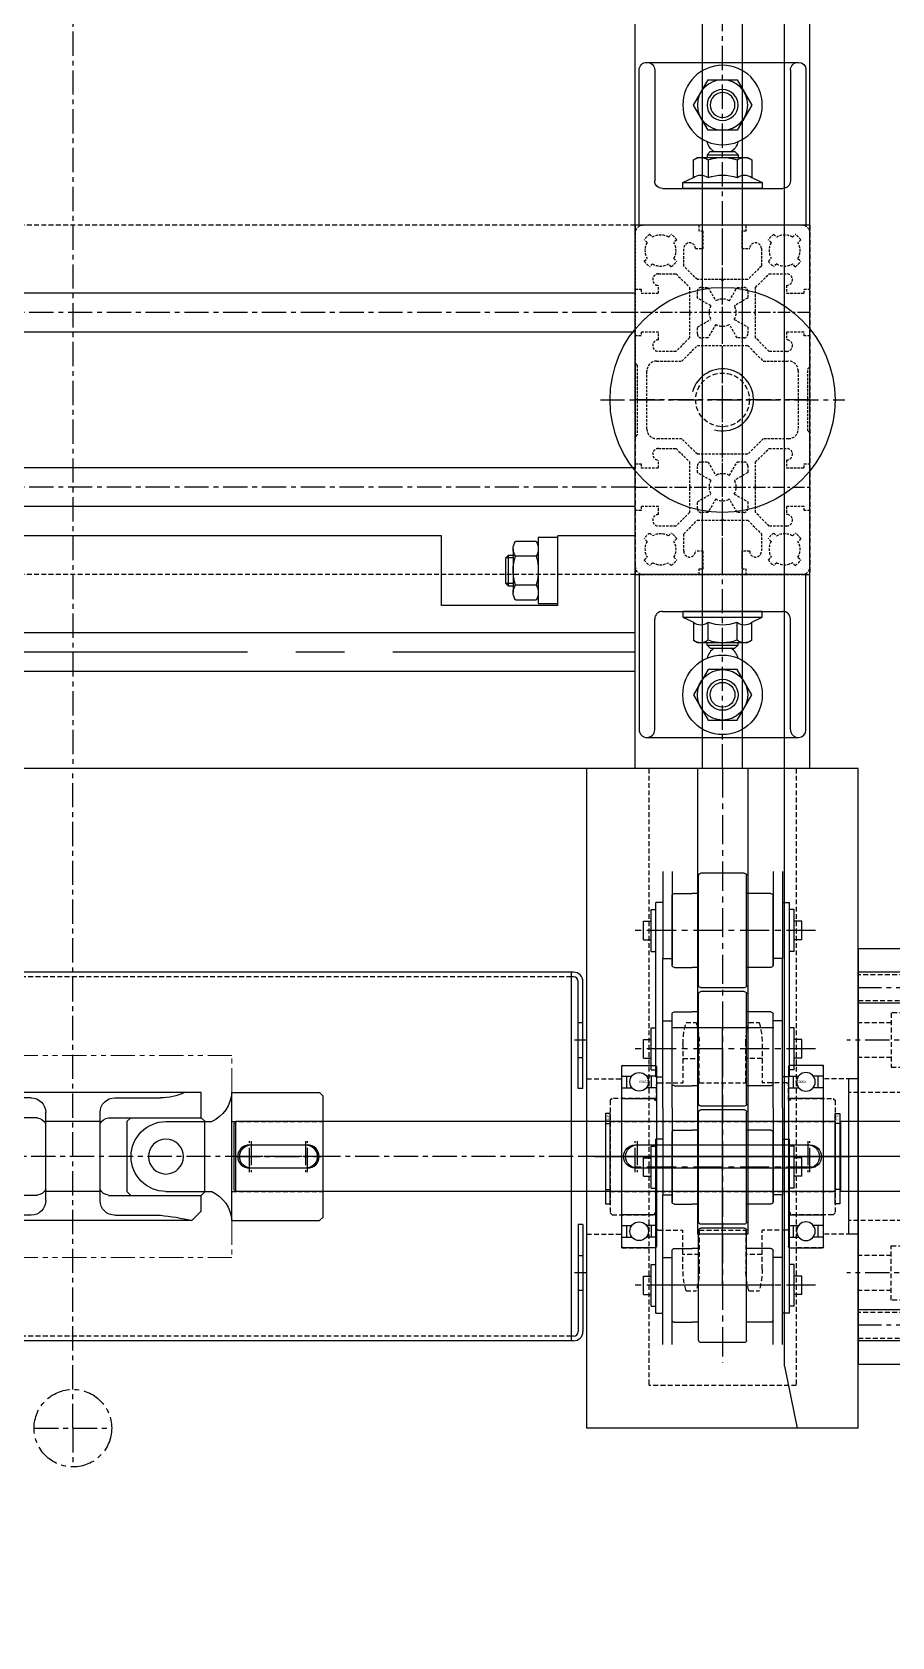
# Model space of a CAD drawing. Header units: inches. Extents: x 0 to 77285, y -118 to 40065.
# Drawn here: x 32797.1 to 33018.8, y 14941.8 to 15355.3 of the extents above; entities that cross this region are included whole.
import ezdxf
from ezdxf.enums import TextEntityAlignment as Align

# ---------------------------------------------------------------- set-up
doc = ezdxf.new("R2010")
doc.units = ezdxf.units.IN
doc.header["$LTSCALE"] = 5
doc.header["$MEASUREMENT"] = 0
for name, pattern in [('CENTER', [2, 1.25, -0.25, 0.25, -0.25]), ('CENTERX2', [4, 2.5, -0.5, 0.5, -0.5]), ('HIDDEN', [0.375, 0.25, -0.125]), ('PHANTOM', [2.5, 1.25, -0.25, 0.25, -0.25, 0.25, -0.25])]:
    doc.linetypes.add(name, pattern=pattern)
for name, color, linetype in [('11', 1, 'CENTER'), ('22', 2, 'HIDDEN'), ('44', 4, 'Continuous'), ('55', 5, 'Continuous'), ('77', 40, 'HIDDEN'), ('A', 8, 'Continuous'), ('B', 123, 'Continuous'), ('G', 231, 'Continuous'), ('T', 3, 'Continuous'), ('Y', 60, 'Continuous')]:
    doc.layers.add(name, color=color, linetype=linetype)
doc.layers.add('33', color=3, linetype='PHANTOM', lineweight=9)
doc.styles.add('SCI', font='')
doc.styles.get("Standard").update_dxf_attribs({"font": 'arial.ttf'})
doc.styles.get('SCI').set_extended_font_data('Gulim')
doc.dimstyles.new('SCH', dxfattribs={"dimtxt": 2.5, "dimasz": 2, "dimexe": 1.25, "dimexo": 0.625, "dimtad": 1, "dimdec": 8, "dimtxsty": 'SCI', "dimcen": 2.5, "dimclrd": 4, "dimclre": 4, "dimclrt": 7, "dimadec": 8, "dimazin": 2, "dimtfac": 1, "dimtdec": 8, "dimtmove": 0, "dimatfit": 3, "dimfxl": 1, "dimarcsym": 0})

# ---------------------------------------------------------------- blocks, each defined once
blk = doc.blocks.new('A$C632A6005')
for p, q in [((-21.5, 0), (-21.5, -40)), ((21.5, 0), (-21.5, 0)), ((21.5, -40.1), (21.5, 0)), ((-17.5, -40), (-17.5, -11.5)), ((-15.5, -9.5), (15.5, -9.5)), ((10.25, -9.5), (-10.25, -9.5)), ((-10.25, -9.5), (-10.25, -11)), ((-10.25, -11), (10.25, -11)), ((-10.25, -11), (-7.51, -12.3)), ((-7.51, -12.3), (-7.51, -16.89)), ((-3.75, -16.86), (-3.75, -12.3)), ((3.76, -16.86), (3.76, -12.3)), ((7.51, -12.3), (10.25, -11)), ((7.51, -16.89), (7.51, -12.3)), ((10.25, -11), (10.25, -9.5)), ((17.5, -40), (17.5, -11.5)), ((-7.51, -16.89), (-6.44, -17.5)), ((-6.44, -17.5), (6.45, -17.5)), ((-4, -18.2), (-4, -17.5)), ((-4, -18.2), (4, -18.2)), ((-3.2, -19), (-4, -18.2)), ((-3.2, -19), (3.2, -19)), ((3.2, -19), (4, -18.2)), ((4, -18.2), (4, -17.5)), ((6.45, -17.5), (7.51, -16.89)), ((-3.75, -24.5), (-7.5, -31)), ((3.75, -24.5), (-3.75, -24.5)), ((7.51, -31), (3.75, -24.5)), ((-7.5, -31), (-3.75, -37.5)), ((3.75, -37.5), (7.51, -31)), ((-3.75, -37.5), (3.75, -37.5)), ((-19.5, -42), (19.6, -42))]:
    blk.add_line(p, q)
for radius in [10.25, 6.5, 4, 3.2]:
    blk.add_circle((0, -31), radius)
for centre, radius, start, end in [((-15.5, -11.5), 2, 90, 180), ((-5.63, -9.89), 3.06, 232.1211, 307.8789), ((0, -1.68), 11.26, 250.5288, 289.4712), ((5.63, -9.89), 3.06, 232.1211, 307.8789), ((15.5, -11.5), 2, 0, 90), ((-5.63, -14.44), 3.06, 232.1211, 307.8789), ((0, -22.5), 4.1, 121.3886, 166.7272), ((0, -6.24), 11.26, 250.5288, 289.4712), ((0, -22.5), 4.1, 13.2728, 58.6114), ((5.63, -14.44), 3.06, 232.1211, 307.8789), ((-19.5, -40), 2, 180, 270), ((-19.5, -40), 2, 270, 0), ((19.5, -40), 2, 180, 270), ((19.6, -40.1), 1.9, 270, 0)]:
    blk.add_arc(centre, radius, start, end)
blk = doc.blocks.new('A$C47db6cef')
at = {"ltscale": 0.506191}
for p, q in [((0, 43), (0, 28.5)), ((16.5, 45), (2, 45)), ((3.74, 42.67), (4.47, 41.95)), ((8.53, 41.95), (9.26, 42.67)), ((16.5, 43.5), (16.5, 45)), ((28.5, 45), (16.5, 45)), ((17.5, 43.5), (16.5, 43.5)), ((17.5, 39), (17.5, 43.5)), ((27.5, 43.5), (27.5, 39)), ((28.5, 43.5), (27.5, 43.5)), ((28.5, 45), (28.5, 43.5)), ((36.5, 45), (28.5, 45)), ((37, 44.5), (36.5, 45)), ((44.7, 44.5), (37, 44.5)), ((37.5, 42), (52.5, 42)), ((45, 44.2), (44.7, 44.5)), ((45.3, 44.5), (45, 44.2)), ((53, 44.5), (45.3, 44.5)), ((53.5, 45), (53, 44.5)), ((61.5, 45), (53.5, 45)), ((61.5, 43.5), (61.5, 45)), ((73.5, 45), (61.5, 45)), ((62.5, 43.5), (61.5, 43.5)), ((62.5, 39), (62.5, 43.5)), ((72.5, 43.5), (72.5, 39)), ((73.5, 43.5), (72.5, 43.5)), ((73.5, 45), (73.5, 43.5)), ((88, 45), (73.5, 45)), ((80.74, 42.67), (81.47, 41.95)), ((85.53, 41.95), (86.26, 42.67)), ((90, 28.5), (90, 43)), ((3.05, 40.53), (2.33, 41.26)), ((10.67, 41.26), (9.95, 40.53)), ((12.5, 34.5), (12.5, 39)), ((15.5, 39), (17.5, 39)), ((27.5, 39), (29.5, 39)), ((32.5, 39), (32.5, 34.5)), ((35, 33), (35, 39.5)), ((55, 39.5), (55, 33)), ((57.5, 34.5), (57.5, 39)), ((60.5, 39), (62.5, 39)), ((72.5, 39), (74.5, 39)), ((77.5, 39), (77.5, 34.5)), ((80.05, 40.53), (79.33, 41.26)), ((87.67, 41.26), (86.95, 40.53)), ((2.33, 35.74), (3.05, 36.47)), ((4.47, 35.05), (3.74, 34.33)), ((9.26, 34.33), (8.53, 35.05)), ((9.95, 36.47), (10.67, 35.74)), ((16, 31), (12.5, 34.5)), ((32.5, 34.5), (29, 31)), ((61, 31), (57.5, 34.5)), ((77.5, 34.5), (74, 31)), ((79.33, 35.74), (80.05, 36.47)), ((81.47, 35.05), (80.74, 34.33)), ((86.26, 34.33), (85.53, 35.05)), ((86.95, 36.47), (87.67, 35.74)), ((6, 32.5), (10.5, 32.5)), ((6, 27.5), (6, 29.5)), ((10.5, 32.5), (14, 29)), ((14, 29), (14, 22.8)), ((22.2, 31), (16, 31)), ((17, 29), (18.75, 29)), ((18.75, 29), (20.75, 25.53)), ((22.5, 30.7), (22.2, 31)), ((22.8, 31), (22.5, 30.7)), ((29, 31), (22.8, 31)), ((24.25, 25.53), (26.25, 29)), ((26.25, 29), (28, 29)), ((31, 29), (35, 33)), ((31, 16), (31, 29)), ((55, 33), (59, 29)), ((59, 29), (59, 16)), ((67.2, 31), (61, 31)), ((62, 29), (63.75, 29)), ((63.75, 29), (65.75, 25.53)), ((67.5, 30.7), (67.2, 31)), ((67.8, 31), (67.5, 30.7)), ((74, 31), (67.8, 31)), ((69.25, 25.53), (71.25, 29)), ((71.25, 29), (73, 29)), ((76, 29), (79.5, 32.5)), ((76, 22.8), (76, 29)), ((79.5, 32.5), (84, 32.5)), ((84, 29.5), (84, 27.5)), ((0, 28.5), (1.5, 28.5)), ((0, 28.5), (0, 16.5)), ((1.5, 28.5), (1.5, 27.5)), ((1.5, 27.5), (6, 27.5)), ((16, 26.25), (16, 28)), ((19.47, 24.25), (16, 26.25)), ((29, 26.25), (25.53, 24.25)), ((29, 28), (29, 26.25)), ((61, 26.25), (61, 28)), ((64.47, 24.25), (61, 26.25)), ((74, 26.25), (70.53, 24.25)), ((74, 28), (74, 26.25)), ((84, 27.5), (88.5, 27.5)), ((88.5, 28.5), (90, 28.5)), ((88.5, 27.5), (88.5, 28.5)), ((90, 16.5), (90, 28.5)), ((14, 22.8), (14.3, 22.5)), ((14.3, 22.5), (14, 22.2)), ((14, 22.2), (14, 16)), ((16, 18.75), (19.47, 20.75)), ((25.53, 20.75), (29, 18.75)), ((61, 18.75), (64.47, 20.75)), ((70.53, 20.75), (74, 18.75)), ((75.7, 22.5), (76, 22.8)), ((76, 22.2), (75.7, 22.5)), ((76, 16), (76, 22.2)), ((1.5, 17.5), (1.5, 16.5)), ((6, 17.5), (1.5, 17.5)), ((6, 15.5), (6, 17.5)), ((16, 17), (16, 18.75)), ((20.75, 19.47), (18.75, 16)), ((26.25, 16), (24.25, 19.47)), ((29, 18.75), (29, 17)), ((61, 17), (61, 18.75)), ((65.75, 19.47), (63.75, 16)), ((71.25, 16), (69.25, 19.47)), ((74, 18.75), (74, 17)), ((84, 17.5), (84, 15.5)), ((88.5, 17.5), (84, 17.5)), ((88.5, 16.5), (88.5, 17.5)), ((0, 16.5), (0, 2)), ((1.5, 16.5), (0, 16.5)), ((10.5, 12.5), (6, 12.5)), ((14, 16), (10.5, 12.5)), ((12.5, 10.5), (16, 14)), ((16, 14), (22.2, 14)), ((18.75, 16), (17, 16)), ((22.2, 14), (22.5, 14.3)), ((22.5, 14.3), (22.8, 14)), ((22.8, 14), (29, 14)), ((28, 16), (26.25, 16)), ((29, 14), (32.5, 10.5)), ((35, 12), (31, 16)), ((59, 16), (55, 12)), ((57.5, 10.5), (61, 14)), ((61, 14), (67.2, 14)), ((63.75, 16), (62, 16)), ((67.2, 14), (67.5, 14.3)), ((67.5, 14.3), (67.8, 14)), ((67.8, 14), (74, 14)), ((73, 16), (71.25, 16)), ((74, 14), (77.5, 10.5)), ((79.5, 12.5), (76, 16)), ((84, 12.5), (79.5, 12.5)), ((90, 16.5), (88.5, 16.5)), ((90, 2), (90, 16.5)), ((3.05, 8.53), (2.33, 9.26)), ((3.74, 10.67), (4.47, 9.95)), ((8.53, 9.95), (9.26, 10.67)), ((10.67, 9.26), (9.95, 8.53)), ((12.5, 6), (12.5, 10.5)), ((32.5, 10.5), (32.5, 6)), ((35, 5.5), (35, 12)), ((55, 12), (55, 5.5)), ((57.5, 6), (57.5, 10.5)), ((77.5, 10.5), (77.5, 6)), ((80.05, 8.53), (79.33, 9.26)), ((80.74, 10.67), (81.47, 9.95)), ((85.53, 9.95), (86.26, 10.67)), ((87.67, 9.26), (86.95, 8.53)), ((2.33, 3.74), (3.05, 4.47)), ((9.95, 4.47), (10.67, 3.74)), ((17.5, 6), (15.5, 6)), ((17.5, 1.5), (17.5, 6)), ((27.5, 6), (27.5, 1.5)), ((29.5, 6), (27.5, 6)), ((62.5, 6), (60.5, 6)), ((62.5, 1.5), (62.5, 6)), ((72.5, 6), (72.5, 1.5)), ((74.5, 6), (72.5, 6)), ((79.33, 3.74), (80.05, 4.47)), ((86.95, 4.47), (87.67, 3.74)), ((2, 0), (16.5, 0)), ((4.47, 3.05), (3.74, 2.33)), ((9.26, 2.33), (8.53, 3.05)), ((16.5, 1.5), (17.5, 1.5)), ((16.5, 0), (16.5, 1.5)), ((16.5, 0), (28.5, 0)), ((27.5, 1.5), (28.5, 1.5)), ((28.5, 1.5), (28.5, 0)), ((28.5, 0), (35.55, 0)), ((35.55, 0), (36.05, 0.5)), ((36.05, 0.5), (44.7, 0.5)), ((52.5, 3), (37.5, 3)), ((44.7, 0.5), (45, 0.8)), ((45, 0.8), (45.3, 0.5)), ((45.3, 0.5), (53.95, 0.5)), ((53.95, 0.5), (54.45, 0)), ((61.5, 1.5), (62.5, 1.5)), ((61.5, 0), (61.5, 1.5)), ((72.5, 1.5), (73.5, 1.5)), ((73.5, 1.5), (73.5, 0)), ((81.47, 3.05), (80.74, 2.33)), ((86.26, 2.33), (85.53, 3.05))]:
    blk.add_line(p, q, dxfattribs=at)
for p, q in [((54.45, 0), (61.5, 0)), ((61.5, 0), (73.5, 0)), ((73.5, 0), (88, 0))]:
    blk.add_line(p, q)
for centre, radius, start, end in [((2, 43), 2, 90, 180), ((6.5, 38.5), 5, 123.463, 146.537), ((6.5, 38.5), 4, 59.4775, 120.5225), ((6.5, 38.5), 5, 33.463, 56.537), ((37.5, 39.5), 2.5, 90, 180), ((52.5, 39.5), 2.5, 0, 90), ((83.5, 38.5), 5, 123.463, 146.537), ((83.5, 38.5), 4, 59.4775, 120.5225), ((83.5, 38.5), 5, 33.463, 56.537), ((88, 43), 2, 0, 90), ((6.5, 38.5), 4, 149.4775, 210.5225), ((6.5, 38.5), 4, 329.4775, 30.5225), ((14, 39), 1.5, 0, 180), ((31, 39), 1.5, 0, 180), ((59, 39), 1.5, 0, 180), ((76, 39), 1.5, 0, 180), ((83.5, 38.5), 4, 149.4775, 210.5225), ((83.5, 38.5), 4, 329.4775, 30.5225), ((6.5, 38.5), 5, 213.463, 236.537), ((6.5, 38.5), 4, 239.4775, 300.5225), ((6.5, 38.5), 5, 303.463, 326.537), ((83.5, 38.5), 5, 213.463, 236.537), ((83.5, 38.5), 4, 239.4775, 300.5225), ((83.5, 38.5), 5, 303.463, 326.537), ((6, 31), 1.5, 90, 270), ((17, 28), 1, 90, 180), ((28, 28), 1, 0, 90), ((62, 28), 1, 90, 180), ((73, 28), 1, 0, 90), ((84, 31), 1.5, 270, 90), ((22.5, 22.5), 3.5, 60, 120), ((67.5, 22.5), 3.5, 60, 120), ((22.5, 22.5), 3.5, 150, 210), ((22.5, 22.5), 3.5, 330, 30), ((67.5, 22.5), 3.5, 150, 210), ((67.5, 22.5), 3.5, 330, 30), ((17, 17), 1, 180, 270), ((22.5, 22.5), 3.5, 240, 300), ((28, 17), 1, 270, 0), ((62, 17), 1, 180, 270), ((67.5, 22.5), 3.5, 240, 300), ((73, 17), 1, 270, 0), ((6, 14), 1.5, 90, 270), ((84, 14), 1.5, 270, 90), ((6.5, 6.5), 5, 123.463, 146.537), ((6.5, 6.5), 4, 149.4775, 210.5225), ((6.5, 6.5), 4, 59.4775, 120.5225), ((6.5, 6.5), 5, 33.463, 56.537), ((6.5, 6.5), 4, 329.4775, 30.5225), ((83.5, 6.5), 5, 123.463, 146.537), ((83.5, 6.5), 4, 149.4775, 210.5225), ((83.5, 6.5), 4, 59.4775, 120.5225), ((83.5, 6.5), 5, 33.463, 56.537), ((83.5, 6.5), 4, 329.4775, 30.5225), ((14, 6), 1.5, 180, 0), ((31, 6), 1.5, 180, 0), ((37.5, 5.5), 2.5, 180, 270), ((52.5, 5.5), 2.5, 270, 0), ((59, 6), 1.5, 180, 0), ((76, 6), 1.5, 180, 0), ((2, 2), 2, 180, 270), ((6.5, 6.5), 5, 213.463, 236.537), ((6.5, 6.5), 4, 239.4775, 300.5225), ((6.5, 6.5), 5, 303.463, 326.537), ((83.5, 6.5), 5, 213.463, 236.537), ((83.5, 6.5), 4, 239.4775, 300.5225), ((83.5, 6.5), 5, 303.463, 326.537), ((88, 2), 2, 270, 0)]:
    blk.add_arc(centre, radius, start, end, dxfattribs=at)
at = {"layer": '11', "ltscale": 0.506191}
for p, q in [((22.5, 45), (22.5, 0)), ((67.5, 0), (67.5, 45)), ((90, 22.5), (0, 22.5))]:
    blk.add_line(p, q, dxfattribs=at)
at = {"layer": '11'}
blk.add_line((45, 45), (45, 0), dxfattribs=at)
at = {"layer": 'A', "ltscale": 0.506191}
for p, q in [((0, 45), (0, 43)), ((2, 45), (0, 45)), ((53.5, 45), (36.5, 45)), ((90, 45), (88, 45)), ((90, 43), (90, 45)), ((0, 2), (0, 0)), ((0, 0), (2, 0)), ((35.55, 0), (54.45, 0)), ((90, 0), (90, 2))]:
    blk.add_line(p, q, dxfattribs=at)
at = {"layer": 'A'}
blk.add_line((88, 0), (90, 0), dxfattribs=at)
blk = doc.blocks.new('A$C08fce532')
for p, q in [((312.5, 90), (22.5, 90)), ((312.5, 0), (312.5, 90)), ((357.5, 90), (357.5, 0)), ((312.5, 0), (22.5, 0))]:
    blk.add_line(p, q)
at = {"layer": '11'}
for p, q in [((312.5, 67.5), (22.5, 67.5)), ((303.5, 45), (366.5, 45)), ((312.5, 22.5), (22.5, 22.5))]:
    blk.add_line(p, q, dxfattribs=at)
at = {"layer": '22'}
blk.add_circle((335, 45), 6.92, dxfattribs=at)
at = {"layer": '44'}
blk.add_circle((335, 45), 29, dxfattribs=at)
at = {"layer": 'A'}
for p, q in [((312.5, 72.5), (22.5, 72.5)), ((312.5, 62.5), (22.5, 62.5)), ((312.5, 27.5), (22.5, 27.5)), ((312.5, 17.5), (22.5, 17.5))]:
    blk.add_line(p, q, dxfattribs=at)
at = {"layer": 'T'}
blk.add_arc((335, 45), 8, 255, 165, dxfattribs=at)
at = {"rotation": 270}
blk.add_blockref('A$C47db6cef', (312.5, 90), dxfattribs=at)
at = {"layer": '44', "xscale": -1, "rotation": 180}
blk.add_blockref('A$C632A6005', (335, 90), dxfattribs=at)
at = {"layer": '44'}
blk.add_blockref('A$C632A6005', (335, 0), dxfattribs=at)
blk = doc.blocks.new('A$C2389a0cc')
for p, q in [((0, 60), (20, 60)), ((0, 0), (0, 60)), ((20, 42), (20, 60)), ((20, 42), (20, 60)), ((20, 42.5), (20, 59.5)), ((20, 59.5), (25, 59.5)), ((20, 59.5), (25, 59.5)), ((25, 59.5), (25, 42.5)), ((25, 59.5), (25, 42.5)), ((25.58, 58.51), (30.92, 58.51)), ((25.58, 58.51), (30.92, 58.51)), ((50, 42), (50, 60)), ((50, 60), (240, 60)), ((25, 56.63), (25, 45.37)), ((25, 56.63), (25, 45.37)), ((25.58, 54.75), (30.92, 54.75)), ((25.58, 54.75), (30.92, 54.75)), ((31.5, 56.63), (31.5, 45.37)), ((31.5, 56.63), (31.5, 45.37)), ((32.72, 55), (31.5, 55)), ((32.72, 55), (31.5, 55)), ((31.5, 54.32), (33.4, 54.32)), ((31.5, 54.32), (33.4, 54.32)), ((32.72, 47), (32.72, 55)), ((33.4, 54.32), (32.72, 55)), ((32.72, 47), (32.72, 55)), ((33.4, 54.32), (32.72, 55)), ((33.4, 47.68), (33.4, 54.32)), ((33.4, 47.68), (33.4, 54.32)), ((25.58, 47.25), (30.92, 47.25)), ((25.58, 47.25), (30.92, 47.25)), ((31.5, 47.68), (33.4, 47.68)), ((31.5, 47.68), (33.4, 47.68)), ((31.5, 47), (32.72, 47)), ((31.5, 47), (32.72, 47)), ((32.72, 47), (33.4, 47.68)), ((32.72, 47), (33.4, 47.68)), ((25, 42.5), (20, 42.5)), ((25, 42.5), (20, 42.5)), ((20, 42), (50, 42)), ((30.92, 43.49), (25.58, 43.49)), ((30.92, 43.49), (25.58, 43.49)), ((0, 0), (290, 0))]:
    blk.add_line(p, q)
at = {"color": 252}
for p, q in [((0, 35), (290, 35)), ((0, 25), (290, 25))]:
    blk.add_line(p, q, dxfattribs=at)
for centre, radius, start, end in [((28.32, 56.63), 3.32, 145.6158, 214.3842), ((28.32, 56.63), 3.32, 145.6158, 214.3842), ((28.18, 56.63), 3.32, 325.6158, 34.3842), ((28.18, 56.63), 3.32, 325.6158, 34.3842), ((37.42, 51), 12.42, 162.412, 197.588), ((37.42, 51), 12.42, 162.412, 197.588), ((19.08, 51), 12.42, 342.412, 17.588), ((19.08, 51), 12.42, 342.412, 17.588), ((28.32, 45.37), 3.32, 145.6158, 214.3842), ((28.32, 45.37), 3.32, 145.6158, 214.3842), ((28.18, 45.37), 3.32, 325.6158, 34.3842), ((28.18, 45.37), 3.32, 325.6158, 34.3842)]:
    blk.add_arc(centre, radius, start, end)
at = {"layer": '11', "linetype": 'CENTERX2', "ltscale": 5}
blk.add_line((0, 30), (290, 30), dxfattribs=at)
blk = doc.blocks.new('A$C8800e7f5')
for p, q in [((0, -23.2), (0, 23.2)), ((0, 20.75), (2.63, 20.75)), ((0.3, 23.5), (8.7, 23.5)), ((1.31, 17.75), (1.31, 20.75)), ((9, 20.75), (6.37, 20.75)), ((7.69, 17.75), (7.69, 20.75)), ((9, 23.2), (9, -23.2)), ((0, 17.75), (2.63, 17.75)), ((9, 17.75), (6.37, 17.75)), ((0.3, 15), (8.7, 15)), ((8.7, -15), (0.3, -15)), ((0, -17.75), (2.63, -17.75)), ((1.31, -20.75), (1.31, -17.75)), ((9, -17.75), (6.37, -17.75)), ((7.69, -20.75), (7.69, -17.75)), ((0, -20.75), (2.63, -20.75)), ((8.7, -23.5), (0.3, -23.5)), ((9, -20.75), (6.37, -20.75))]:
    blk.add_line(p, q)
for centre in [(4.5, 19.25), (4.5, -19.25)]:
    blk.add_circle(centre, 2.4)
for centre, start, end in [((0.3, 23.2), 90, 180), ((8.7, 23.2), 0, 90), ((0.3, 15.3), 180, 270), ((8.7, 15.3), 270, 0), ((0.3, -15.3), 90, 180), ((8.7, -15.3), 0, 90), ((0.3, -23.2), 180, 270), ((8.7, -23.2), 270, 360)]:
    blk.add_arc(centre, 0.3, start, end)
at = {"layer": '11'}
blk.add_line((-1, 0), (10, 0), dxfattribs=at)
at = {"layer": '44'}
blk.add_text('6906ZZ', height=0.6, dxfattribs=at).set_placement((4.5, 18.95))
blk = doc.blocks.new('A$Ce9aabcbc')
for p, q in [((-7.01, 34.58), (-9.62, 34.58)), ((9.19, 34.58), (6.58, 34.58)), ((-10.42, 29), (-10.42, 19)), ((-6.22, 19), (-6.22, 29)), ((5.78, 19), (5.78, 29)), ((9.98, 29), (9.98, 19)), ((-10.42, 25.25), (-6.22, 25.25)), ((9.98, 25.25), (5.78, 25.25)), ((-17.22, 14.5), (-17.22, 18.5)), ((-16.72, 19), (-10.42, 19)), ((5.78, 19), (-6.22, 19)), ((16.28, 19), (9.98, 19)), ((16.78, 14.5), (16.78, 18.5)), ((-28.72, 15), (-29.22, 14.5)), ((-29.22, 14.5), (-29.22, 0)), ((-17.72, 15), (-28.72, 15)), ((-17.72, 14.5), (-17.72, 15)), ((-17.72, 14.5), (-17.22, 14.5)), ((17.28, 14.5), (16.78, 14.5)), ((17.28, 14.5), (17.28, 15)), ((17.28, 15), (28.28, 15)), ((28.28, 15), (28.78, 14.5)), ((28.78, 14.5), (28.78, 0)), ((28.78, 9), (-29.22, 9)), ((-29.22, 0), (-29.22, -14.5)), ((28.78, 0), (28.78, -14.5)), ((28.78, -9), (-29.22, -9)), ((-28.72, -15), (-29.22, -14.5)), ((-28.72, -15), (-17.72, -15)), ((-17.72, -15), (-17.72, -14.5)), ((-17.72, -14.5), (-17.22, -14.5)), ((-17.22, -14.5), (-17.22, -18.5)), ((16.78, -14.5), (16.78, -18.5)), ((17.28, -14.5), (16.78, -14.5)), ((17.28, -15), (17.28, -14.5)), ((28.28, -15), (17.28, -15)), ((28.28, -15), (28.78, -14.5)), ((-16.72, -19), (-10.42, -19)), ((-10.42, -29), (-10.42, -19)), ((-6.22, -19), (-6.22, -29)), ((5.78, -19), (-6.22, -19)), ((5.78, -19), (5.78, -29)), ((9.98, -29), (9.98, -19)), ((16.28, -19), (9.98, -19)), ((-10.42, -25.25), (-6.22, -25.25)), ((5.78, -25.25), (9.98, -25.25)), ((-7.01, -34.58), (-9.62, -34.58)), ((9.19, -34.58), (6.58, -34.58))]:
    blk.add_line(p, q)
at = {"linetype": 'Continuous'}
blk.add_line((-13.42, -33.19), (12.98, -33.19), dxfattribs=at)
for centre, radius, start, end in [((9.58, 29), 20, 163.7846, 180), ((-26.22, 29), 20, 0, 16.2154), ((25.78, 29), 20, 163.7846, 180), ((-10.02, 29), 20, 0, 16.2154), ((-16.72, 18.5), 0.5, 90, 180), ((16.28, 18.5), 0.5, 0, 90), ((-16.72, -18.5), 0.5, 180, 270), ((16.28, -18.5), 0.5, 270, 0), ((9.58, -29), 20, 180, 196.2154), ((-26.22, -29), 20, 343.7846, 0), ((25.78, -29), 20, 180, 196.2154), ((-10.02, -29), 20, 343.7846, 0)]:
    blk.add_arc(centre, radius, start, end)
at = {"layer": '11', "linetype": 'Continuous'}
for p, q in [((-13.42, 33.19), (12.98, 33.19)), ((-0.22, -33.19), (-0.22, 33.19)), ((32.78, 0), (-33.22, 0)), ((-13.42, -33.19), (12.98, -33.19))]:
    blk.add_line(p, q, dxfattribs=at)
blk = doc.blocks.new('FINALrf2040vrp-sc')
for p, q in [((10.715, 4.15), (14.685, 4.15)), ((10.715, 4.15), (10.715, 2.5)), ((14.685, 4.15), (14.685, 2.5)), ((36.115, 4.15), (36.115, 2.5)), ((36.115, 4.15), (40.085, 4.15)), ((40.085, 4.15), (40.085, 2.5)), ((0, 0), (18.7, 0)), ((6.7, 1.5), (44.1, 1.5)), ((6.7, 1.5), (6.7, 0)), ((8.2, 2.5), (8.2, 1.5)), ((8.2, 2.5), (17.2, 2.5)), ((17.2, 2.5), (17.2, 1.5)), ((18.7, 0), (32.1, 0)), ((18.7, 0), (18.7, -2)), ((32.1, 0), (32.1, -2)), ((50.8, 0), (32.1, 0)), ((33.6, 2.5), (42.6, 2.5)), ((33.6, 2.5), (33.6, 1.5)), ((42.6, 2.5), (42.6, 1.5)), ((44.1, 0), (44.1, 1.5)), ((0, -2), (20.14, -2)), ((4.76, -2.5), (4.76, -6.35)), ((20.64, -2.5), (20.64, -6.35)), ((30.16, -2.5), (30.16, -6.35)), ((50.8, -2), (30.66, -2)), ((30.66, -2), (45.54, -2)), ((46.04, -2.5), (46.04, -6.35)), ((4.76, -6.35), (4.76, -7.7)), ((20.64, -6.35), (20.64, -7.7)), ((30.16, -6.35), (30.16, -7.7)), ((46.04, -6.35), (46.04, -7.7)), ((0.4, -8.2), (0.4, -17.5)), ((0.9, -7.7), (24.5, -7.7)), ((25, -8.2), (25, -17.5)), ((25.8, -8.2), (25.8, -17.5)), ((26.3, -7.7), (49.9, -7.7)), ((50.4, -8.2), (50.4, -17.5)), ((0.9, -18), (24.5, -18)), ((4.76, -18), (4.76, -19.35)), ((4.76, -23.2), (4.76, -19.35)), ((20.64, -18), (20.64, -19.35)), ((20.64, -23.2), (20.64, -19.35)), ((26.3, -18), (49.9, -18)), ((30.16, -18), (30.16, -19.35)), ((30.16, -23.2), (30.16, -19.35)), ((46.04, -18), (46.04, -19.35)), ((46.04, -23.2), (46.04, -19.35)), ((0, -23.7), (20.14, -23.7)), ((18.7, -25.7), (18.7, -23.7)), ((30.66, -23.7), (45.54, -23.7)), ((50.8, -23.7), (30.66, -23.7)), ((32.1, -25.7), (32.1, -23.7)), ((0, -25.7), (18.7, -25.7)), ((6.7, -27.2), (6.7, -25.7)), ((6.7, -27.2), (44.1, -27.2)), ((8.2, -28.2), (8.2, -27.2)), ((17.2, -28.2), (17.2, -27.2)), ((18.7, -25.7), (32.1, -25.7)), ((50.8, -25.7), (32.1, -25.7)), ((33.6, -28.2), (33.6, -27.2)), ((42.6, -28.2), (42.6, -27.2)), ((44.1, -25.7), (44.1, -27.2)), ((8.2, -28.2), (17.2, -28.2)), ((10.715, -29.85), (10.715, -28.2)), ((10.715, -29.85), (14.685, -29.85)), ((14.685, -29.85), (14.685, -28.2)), ((33.6, -28.2), (42.6, -28.2)), ((36.115, -29.85), (36.115, -28.2)), ((36.115, -29.85), (40.085, -29.85)), ((40.085, -29.85), (40.085, -28.2))]:
    blk.add_line(p, q)
for centre, start, end in [((5.26, -2.5), 90, 180), ((20.14, -2.5), 0, 90), ((30.66, -2.5), 90, 180), ((45.54, -2.5), 0, 90), ((0.9, -8.2), 90, 180), ((24.5, -8.2), 0, 90), ((26.3, -8.2), 90, 180), ((49.9, -8.2), 0, 90), ((0.9, -17.5), 180, 270), ((24.5, -17.5), 270, 0), ((26.3, -17.5), 180, 270), ((49.9, -17.5), 270, 0), ((5.26, -23.2), 180, 270), ((20.14, -23.2), 270, 0), ((30.66, -23.2), 180, 270), ((45.54, -23.2), 270, 0)]:
    blk.add_arc(centre, 0.5, start, end)
at = {"layer": '11'}
for p, q in [((12.7, 7.15), (12.7, -32.85)), ((38.1, 7.15), (38.1, -32.85))]:
    blk.add_line(p, q, dxfattribs=at)
blk = doc.blocks.new('A$C006C2B59')
at = {"layer": '11'}
blk.add_line((-60.19, 0), (67.37, 0), dxfattribs=at)
at = {"rotation": 179.9999999999999}
for p in [(12.7, -12.85), (63.5, -12.85)]:
    blk.add_blockref('FINALrf2040vrp-sc', p, dxfattribs=at)
blk = doc.blocks.new('A$C28df00ae')
for p, q in [((-35, 170), (35, 170)), ((-35, 170), (-35, 0)), ((35, 170), (35, 0)), ((-6.5, 120), (6.5, 120)), ((-6.5, 0), (-6.5, 120)), ((6.5, 0), (6.5, 120)), ((-35, 0), (35, 0))]:
    blk.add_line(p, q)
at = {"layer": '11'}
for p, q in [((167.5, 170), (167.5, 180)), ((177.5, 170), (157.5, 170)), ((167.5, 170), (167.5, 0)), ((-36, 100), (36, 100))]:
    blk.add_line(p, q, dxfattribs=at)
blk.add_circle((167.5, 170), 10, dxfattribs=at)
at = {"layer": '22'}
for p, q in [((-19, 159), (19, 159)), ((-19, 0), (-19, 159)), ((19, 0), (19, 159)), ((-35, 120), (-26, 120)), ((-26, 123.5), (-26, 76.5)), ((-26, 123.5), (-19, 123.5)), ((26, 123.5), (19, 123.5)), ((26, 123.5), (26, 76.5)), ((35, 120), (26, 120)), ((-35, 80), (-26, 80)), ((35, 80), (26, 80)), ((-26, 76.5), (-19, 76.5)), ((26, 76.5), (19, 76.5))]:
    blk.add_line(p, q, dxfattribs=at)
at = {"layer": 'G'}
for q in [(-19.2, 170), (-16, 0)]:
    blk.add_line((-16, 154), q, dxfattribs=at)
at = {"layer": '22', "xscale": -1, "rotation": 180}
blk.add_blockref('A$Ce9aabcbc', (0.22, 100), dxfattribs=at)
at = {"layer": '44', "xscale": -1, "rotation": 180}
blk.add_blockref('A$C8800e7f5', (-26, 100), dxfattribs=at)
at = {"layer": '44', "rotation": 180}
blk.add_blockref('A$C8800e7f5', (26, 100), dxfattribs=at)
at = {"layer": 'B', "xscale": -1.2, "yscale": 1.2, "zscale": 1.200000000000001, "rotation": 270}
blk.add_blockref('A$C006C2B59', (0, 72.23), dxfattribs=at)
blk = doc.blocks.new('A$C4dd189f2')
for p, q in [((0.9, 16.5), (0, 15.6)), ((0, -15.6), (0, 15.6)), ((23.5, 16.5), (0.9, 16.5)), ((23.5, -16.5), (23.5, 16.5)), ((31.4, 16.5), (97.6, 16.5)), ((31.4, 10), (31.4, 16.5)), ((53.71, 15.13), (41.95, 15.13)), ((75.29, 15.13), (87.05, 15.13)), ((97.6, 10), (97.6, 16.5)), ((105.5, -16.5), (105.5, 16.5)), ((105.5, 16.5), (128.1, 16.5)), ((128.1, 16.5), (129, 15.6)), ((129, -15.6), (129, 15.6)), ((40.5, 9), (28.67, 9)), ((31.4, 10), (30.5, 9.1)), ((30.5, -9.1), (30.5, 9.1)), ((55.33, 10), (31.4, 10)), ((50.5, 9.1), (49.6, 10)), ((50.5, -9.1), (50.5, 9.1)), ((57.5, -11.34), (57.5, 11.34)), ((57.5, 9), (71.5, 9)), ((71.5, -11.34), (71.5, 11.34)), ((73.67, 10), (97.6, 10)), ((78.5, 9.1), (79.4, 10)), ((78.5, -9.1), (78.5, 9.1)), ((88.5, 9), (100.33, 9)), ((97.6, 10), (98.5, 9.1)), ((98.5, -9.1), (98.5, 9.1)), ((40.5, -9), (28.67, -9)), ((30.5, -9.1), (31.4, -10)), ((31.4, -14.07), (31.4, -10)), ((55.33, -10), (31.4, -10)), ((50.5, -9.1), (49.6, -10)), ((57.5, -9), (71.5, -9)), ((73.67, -10), (97.6, -10)), ((78.5, -9.1), (79.4, -10)), ((88.5, -9), (100.33, -9)), ((98.5, -9.1), (97.6, -10)), ((97.6, -14.07), (97.6, -10)), ((0.9, -16.5), (0, -15.6)), ((23.5, -16.5), (0.9, -16.5)), ((31.4, -14.07), (33.83, -16.5)), ((33.83, -16.5), (95.17, -16.5)), ((53.71, -15.13), (41.95, -15.13)), ((75.29, -15.13), (87.05, -15.13)), ((97.6, -14.07), (95.17, -16.5)), ((105.5, -16.5), (128.1, -16.5)), ((128.1, -16.5), (129, -15.6))]:
    blk.add_line(p, q)
for centre in [(40.5, 0), (88.5, 0)]:
    blk.add_circle(centre, 4.5)
for centre, radius, start, end in [((32.57, 17.22), 9.1, 184.5609, 244.6454), ((41.99, 30.3), 15.17, 245.4717, 269.8551), ((53.71, 11.34), 3.79, 0, 90), ((75.29, 11.34), 3.79, 90, 180), ((87.01, 30.3), 15.17, 270.1449, 294.5283), ((96.43, 17.22), 9.1, 295.3546, 355.4391), ((40.5, 0), 9, 270, 90), ((54.92, 7.09), 2.93, 28.6261, 81.9671), ((74.08, 7.09), 2.93, 98.0329, 151.3739), ((88.5, 0), 9, 90, 270), ((32.57, -17.22), 9.1, 115.3546, 175.4391), ((53.71, -11.34), 3.79, 270, 0), ((54.92, -7.09), 2.93, 278.0329, 331.3739), ((74.08, -7.09), 2.93, 208.6261, 261.9671), ((75.29, -11.34), 3.79, 180, 270), ((96.43, -17.22), 9.1, 4.5609, 64.6454), ((46.63, -67.68), 52.75, 95.0959, 104.0463), ((82.37, -67.68), 52.75, 75.9537, 84.9041)]:
    blk.add_arc(centre, radius, start, end)
at = {"layer": '11'}
blk.add_line((-1, 0), (130, 0), dxfattribs=at)
at = {"layer": '22'}
for p, q in [((23.5, 9), (0, 9)), ((105.5, 9), (129, 9)), ((23.5, -9), (0, -9)), ((105.5, -9), (129, -9))]:
    blk.add_line(p, q, dxfattribs=at)
at = {"layer": '33'}
for p, q in [((23.5, 26), (105.5, 26)), ((23.5, 16.5), (23.5, 26)), ((105.5, 16.5), (105.5, 26)), ((23.5, -16.5), (23.5, -26)), ((105.5, -16.5), (105.5, -26)), ((23.5, -26), (105.5, -26))]:
    blk.add_line(p, q, dxfattribs=at)
blk = doc.blocks.new('A$Ce22e4b8e')
for p, q in [((-1.2, 11.1), (-1.2, -12.2)), ((0, 11.1), (-1.2, 11.1)), ((-1.2, 8.5), (0, 8.5)), ((0, -12.2), (0, 11.1)), ((-1.2, -8.5), (0, -8.5)), ((-1.2, -12.2), (0, -12.2))]:
    blk.add_line(p, q)
at = {"layer": '11'}
blk.add_line((-2.2, 0), (1.15, 0), dxfattribs=at)
at = {"layer": '44', "style": 'SCI'}
blk.add_text('S18', height=0.6, rotation=90, dxfattribs=at).set_placement((-0.58, 9.14), align=Align.MIDDLE_LEFT)
blk = doc.blocks.new('A$Cb4b9b0e3')
blk.add_lwpolyline([(-7, 6, 1), (-7, 0), (7, 0, 1), (7, 6)], format="xyb", close=True)
at = {"layer": '11'}
for p, q in [((-7, -1), (-7, 7)), ((7, -1), (7, 7)), ((-11, 3), (11, 3))]:
    blk.add_line(p, q, dxfattribs=at)
blk = doc.blocks.new('A$C86e46ec1')
blk.add_lwpolyline([(-22, 6, 1), (-22, 0), (22, 0, 1), (22, 6)], format="xyb", close=True)
at = {"layer": '11'}
for p, q in [((-22, -1), (-22, 7)), ((22, -1), (22, 7)), ((-26, 3), (26, 3))]:
    blk.add_line(p, q, dxfattribs=at)
blk = doc.blocks.new('A$Cdee910e8')
for p, q in [((121, 9), (138.6, 9)), ((138.6, -9), (138.6, 9)), ((138.6, 8.5), (140, 8.5)), ((140, 9), (294.5, 9)), ((140, -9), (140, 9)), ((294.5, 9), (295, 8.5)), ((294.5, 9), (294.5, -9)), ((295, -8.5), (295, 8.5)), ((276, 3), (291, 3)), ((291, -3), (276, -3)), ((121, -9), (138.6, -9)), ((138.6, -8.5), (140, -8.5)), ((140, -9), (294.5, -9)), ((294.5, -9), (295, -8.5))]:
    blk.add_line(p, q)
blk.add_lwpolyline([(146.5, -3, -1), (146.5, 3), (191.5, 3, -1), (191.5, -3)], format="xyb", close=True)
for centre, start, end in [((276, 0), 90, 270), ((291, 0), 270, 90)]:
    blk.add_arc(centre, 3, start, end)
at = {"layer": '11'}
for p, q in [((-2.5, 0), (296, 0)), ((146.5, 4), (146.5, -4)), ((191.5, 4), (191.5, -4)), ((276, 4), (276, -4)), ((291, 4), (291, -4))]:
    blk.add_line(p, q, dxfattribs=at)
blk = doc.blocks.new('A$Cfa1c9302')
for p, q in [((-50, 52.63), (0, 53.5)), ((-50, 52.63), (-50, 33)), ((-3.88, 53.5), (-4, 53.43)), ((-3.88, 53.5), (3.88, 53.5)), ((50, 52.63), (0, 53.5)), ((3.88, 53.5), (4, 53.43)), ((50, 33), (50, 52.63)), ((50, 47.8), (-50, 47.8)), ((50, 39.2), (-50, 39.2)), ((-56, 33), (-57, 32.42)), ((-57, 32.42), (-57, 19.5)), ((-46, 29), (-57, 29)), ((-54.5, 33), (-56, 33)), ((-54.5, 33), (-54.5, 32.3)), ((-52.5, 32.3), (-54.5, 32.3)), ((-54, 29), (-54, 19.5)), ((-46, 29), (-54, 19.5)), ((-54, 29), (-46, 19.5)), ((-52.5, 33), (-52.5, 32.3)), ((52.5, 33), (-52.5, 33)), ((-46, 29), (-46, 19.5)), ((46, 29), (46, 19.5)), ((54, 29), (46, 19.5)), ((46, 29), (54, 19.5)), ((57, 29), (46, 29)), ((52.5, 33), (52.5, 32.3)), ((52.5, 32.3), (54.5, 32.3)), ((54, 29), (54, 19.5)), ((54.5, 33), (54.5, 32.3)), ((54.5, 33), (56, 33)), ((56, 33), (57, 32.42)), ((57, 32.42), (57, 19.5)), ((59, 19.5), (-59, 19.5)), ((-59, -19.5), (-59, 19.5)), ((59, 19.5), (59, -19.5)), ((-59, 15.8), (59, 15.8)), ((-57, 12.5), (-59, 13.65)), ((-57, 12.5), (-46.35, 12.5)), ((-57, -12.5), (-57, 12.5)), ((-46.35, 13.1), (-45, 13.1)), ((-46.35, -13.1), (-46.35, 13.1)), ((-45, -13.1), (-45, 13.1)), ((-45, 12.5), (-32, 12.5)), ((-32, -13), (-32, 13)), ((-32, 13), (32, 13)), ((32, -13), (32, 13)), ((32, 12.5), (45, 12.5)), ((45, 13.1), (46.35, 13.1)), ((45, -13.1), (45, 13.1)), ((46.35, -13.1), (46.35, 13.1)), ((46.35, 12.5), (57, 12.5)), ((57, 12.5), (59, 13.65)), ((57, -12.5), (57, 12.5)), ((-57, -12.5), (-57, 0)), ((-57, -12.5), (-59, -13.65)), ((-57, -12.5), (-46.35, -12.5)), ((-46.35, -13.1), (-45, -13.1)), ((-45, -12.5), (-32, -12.5)), ((-32, -13), (32, -13)), ((32, -12.5), (45, -12.5)), ((45, -13.1), (46.35, -13.1)), ((46.35, -12.5), (57, -12.5)), ((57, -12.5), (59, -13.65)), ((59, -19.5), (-59, -19.5)), ((-57, -32.42), (-57, -19.5)), ((-54, -19.5), (-54, -29)), ((-54, -29), (-46, -19.5)), ((-46, -29), (-54, -19.5)), ((-46, -19.5), (-46, -29)), ((46, -19.5), (46, -29)), ((46, -29), (54, -19.5)), ((54, -29), (46, -19.5)), ((54, -19.5), (54, -29)), ((57, -32.42), (57, -19.5)), ((-46, -29), (-57, -29)), ((-56, -33), (-57, -32.42)), ((-54.5, -33), (-56, -33)), ((-54.5, -33), (-54.5, -32.3)), ((-52.5, -32.3), (-54.5, -32.3)), ((-52.5, -33), (-52.5, -32.3)), ((52.5, -33), (-52.5, -33)), ((-50, -33), (-50, -52.63)), ((57, -29), (46, -29)), ((50, -52.63), (50, -33)), ((52.5, -33), (52.5, -32.3)), ((52.5, -32.3), (54.5, -32.3)), ((54.5, -33), (54.5, -32.3)), ((54.5, -33), (56, -33)), ((56, -33), (57, -32.42)), ((50, -39.2), (-50, -39.2)), ((50, -47.8), (-50, -47.8)), ((-50, -52.63), (0, -53.5)), ((-42.32, -52.76), (-42.03, -61.03)), ((-3.88, -53.5), (-4, -53.43)), ((-3.88, -53.5), (3.88, -53.5)), ((50, -52.63), (0, -53.5)), ((3.88, -53.5), (4, -53.43)), ((42.32, -52.76), (42.03, -61.03)), ((41.03, -62), (-41.03, -62)), ((-40.06, -62), (-30.94, -62)), ((30.93, -62), (40.05, -62)), ((-41.69, -63.5), (-37.5, -63.5)), ((-37.5, -63.5), (41.68, -63.5)), ((-44.5, -75.78), (-44.5, -66.5)), ((44.5, -66.5), (44.5, -75.78)), ((-47.8, -82), (-47.8, -77.67)), ((-39, -75.25), (-24.88, -75.25)), ((-21.26, -75.47), (-20.53, -75.57)), ((17.5, -75.77), (-17.5, -75.77)), ((20.52, -75.57), (21.26, -75.47)), ((24.87, -75.25), (39, -75.25)), ((47.8, -77.67), (47.8, -82)), ((-47.8, -105.26), (-47.8, -82)), ((-39, -79.57), (39, -79.57)), ((39, -82.13), (-39, -82.13)), ((47.8, -82), (47.8, -105.26)), ((-45, -103.05), (-45, -84.08)), ((45, -84.08), (45, -103.05)), ((38, -110.05), (-38, -110.05)), ((21.03, -110.05), (21, -110.19)), ((21, -110.05), (21, -110.19)), ((24.48, -110.74), (24.48, -111.33)), ((25.51, -111.33), (25.51, -110.74)), ((29, -110.2), (28.97, -110.05)), ((29, -110.19), (29, -110.05)), ((24.48, -111.87), (24.48, -111.97)), ((25.51, -111.97), (25.51, -111.87))]:
    blk.add_line(p, q)
for points in [[(-47.8, -77.67), (-47.75, -77.4), (-47.58, -77.13), (-47.31, -76.87), (-46.93, -76.62), (-46.45, -76.38), (-45.88, -76.16), (-45.23, -75.96), (-44.49, -75.78), (-43.69, -75.62), (-42.82, -75.49), (-41.91, -75.38), (-40.96, -75.31), (-39.99, -75.26), (-39, -75.25)], [(39, -75.25), (39.98, -75.26), (40.96, -75.31), (41.9, -75.38), (42.82, -75.49), (43.68, -75.62), (44.48, -75.78), (45.22, -75.96), (45.88, -76.16), (46.45, -76.38), (46.93, -76.62), (47.3, -76.87), (47.58, -77.13), (47.74, -77.4), (47.8, -77.67)], [(-47.8, -82), (-47.75, -81.73), (-47.58, -81.46), (-47.31, -81.2), (-46.93, -80.95), (-46.45, -80.71), (-45.88, -80.49), (-45.23, -80.28), (-44.49, -80.1), (-43.69, -79.95), (-42.82, -79.81), (-41.91, -79.71), (-40.96, -79.64), (-39.99, -79.59), (-39, -79.57)], [(39, -79.57), (39.98, -79.59), (40.96, -79.64), (41.9, -79.71), (42.82, -79.81), (43.68, -79.95), (44.48, -80.1), (45.22, -80.28), (45.88, -80.49), (46.45, -80.71), (46.93, -80.95), (47.3, -81.2), (47.58, -81.46), (47.74, -81.73), (47.8, -82)], [(21.31, -110.81), (21.4, -110.89), (21.54, -111)], [(28.46, -111), (28.6, -110.89), (28.68, -110.83)], [(28.68, -110.83), (28.69, -110.81)]]:
    blk.add_lwpolyline(points)
for centre, radius, start, end in [((0, 0), 57.5, 90, 112.5195), ((0, 51), 4, 37.6752, 142.3248), ((0, 0), 57.5, 67.4805, 90), ((0, 0), 57.5, 247.4805, 270), ((0, -51), 4, 217.6752, 322.3248), ((0, 0), 57.5, 270, 292.5195), ((-41.03, -61), 1, 182, 270), ((-42, -61.53), 2, 275.7392, 346.2628), ((-29, -61.5), 2, 194.4775, 270), ((29, -61.5), 2, 270, 345.5225), ((42, -61.53), 2, 193.7372, 264.2608), ((41.03, -61), 1, 270, 358), ((-41.5, -66.5), 3, 95.7392, 180), ((41.5, -66.5), 3, 0, 84.2608), ((-38, -103.05), 7, 180, 270), ((38, -103.05), 7, 270, 0), ((21.65, -110.46), 0.486, 221.8791, 226.241), ((25, -105.49), 6.5, 237.8797, 302.1203), ((24.38, -111.36), 1.37, 173.3134, 186.6866), ((24.99, -104.73), 6.77, 252.9989, 262.6853), ((24.99, -105.05), 6.77, 252.9989, 262.6853), ((24.69, -112.61), 1.29, 98.9986, 115.405), ((25, -101.75), 9.01, 266.7221, 273.2779), ((25.31, -112.61), 1.29, 64.595, 81.0014), ((25.01, -104.73), 6.77, 277.3147, 287.0011), ((25.01, -105.05), 6.77, 277.3147, 287.0011), ((25.62, -111.36), 1.37, 353.3134, 6.6866), ((24.69, -110.59), 1.29, 244.595, 261.0014), ((25, -105.5), 6.5, 265.4534, 274.5466), ((25.31, -110.59), 1.29, 278.9986, 295.405)]:
    blk.add_arc(centre, radius, start, end)
for centre, start_param, end_param in [((-39, -84.08), 1.570796, 3.141593), ((39, -84.08), 0, 1.570796)]:
    blk.add_ellipse(centre, major_axis=(6, 0), ratio=0.324978, start_param=start_param, end_param=end_param)
for points, knots in [([(-24.88, -75.25), (-23.15, -75.27), (-24.28, -75.24), (-21.64, -75.42), (-22.23, -75.36), (-21.26, -75.47)], [0, 0, 0, 0, 1.388453, 2.780018, 3.627164, 3.627164, 3.627164, 3.627164]), ([(-20.53, -75.57), (-20.16, -75.61), (-19.42, -75.7), (-18.39, -75.76), (-17.75, -75.76), (-17.5, -75.77)], [0, 0, 0, 0, 0.3792285, 0.7680446, 1, 1, 1, 1]), ([(17.5, -75.77), (18.72, -75.75), (18.15, -75.77), (20.1, -75.63), (19.88, -75.65), (20.52, -75.57)], [0, 0, 0, 0, 1.176582, 2.356169, 3.030308, 3.030308, 3.030308, 3.030308]), ([(21.26, -75.47), (22.82, -75.3), (21.86, -75.38), (24.58, -75.24), (23.87, -75.26), (24.87, -75.25)], [0, 0, 0, 0, 1.359692, 2.82201, 3.627139, 3.627139, 3.627139, 3.627139]), ([(-47.8, -105.26), (-47.8, -105.41), (-47.78, -105.71), (-47.65, -106.15), (-47.47, -106.55), (-47.22, -106.91), (-46.92, -107.23), (-46.56, -107.53), (-46.13, -107.81), (-45.6, -108.08), (-44.97, -108.33), (-44.27, -108.53), (-43.76, -108.66), (-43.47, -108.72), (-43.45, -108.72), (-43.45, -108.72), (-43.45, -108.72), (-43.45, -108.72), (-42.83, -108.83), (-42.21, -108.95), (-41.59, -109.06)], [0, 0, 0, 0, 0.068906, 0.139476, 0.209438, 0.280718, 0.355628, 0.437237, 0.529585, 0.636589, 0.756203, 0.875311, 0.98934, 1, 1, 1, 1, 1, 1, 1.268665, 1.268665, 1.268665, 1.268665]), ([(41.4, -109.16), (42.08, -109.02), (42.76, -108.87), (43.44, -108.72), (43.67, -108.67), (44.15, -108.57), (44.81, -108.37), (45.46, -108.14), (46.04, -107.86), (46.53, -107.55), (46.92, -107.23), (47.23, -106.89), (47.48, -106.51), (47.67, -106.1), (47.78, -105.67), (47.79, -105.39), (47.8, -105.26)], [-0.308501, -0.308501, -0.308501, -0.308501, 0, 0, 0, 0.103357, 0.215357, 0.331905, 0.455265, 0.558115, 0.645908, 0.724824, 0.798509, 0.869222, 0.938414, 1, 1, 1, 1]), ([(21.01, -110.19), (21.01, -110.26), (21.02, -110.42), (21.12, -110.62), (21.22, -110.72), (21.26, -110.77), (21.27, -110.77), (21.27, -110.78), (21.28, -110.79)], [0, 0, 0, 0, 0.329406, 0.709553, 1, 1, 1, 1.048572, 1.048572, 1.048572, 1.048572]), ([(28.69, -110.81), (28.7, -110.8), (28.71, -110.8), (28.72, -110.79), (28.73, -110.78), (28.81, -110.72), (28.9, -110.57), (29, -110.37), (28.99, -110.24), (28.99, -110.2)], [-0.057331, -0.057331, -0.057331, -0.057331, 0, 0, 0, 0.04709, 0.447062, 0.808158, 1, 1, 1, 1])]:
    blk.add_open_spline(points, degree=3, knots=knots)
blk.add_open_spline([(-38, -110.05), (-38, -110.05), (-38, -110.05), (-38, -110.05)], degree=3)
at = {"layer": '11'}
for p, q in [((0, -70.68), (0, 70.97)), ((-55.25, 43.5), (55.06, 43.5)), ((-86.64, 0), (86.64, 0)), ((-54.35, -43.5), (53.55, -43.5)), ((0, -57.5), (0, -121.19))]:
    blk.add_line(p, q, dxfattribs=at)
at = {"layer": '33'}
for p, q in [((-52, 35.96), (-56.98, 34.8)), ((-50, 34.99), (-56.35, 34.88)), ((-52, 35.96), (-50, 35.99)), ((-59.3, 0), (-59.3, 31.88)), ((-74.87, 23.75), (-60.13, 26.35)), ((-79, 18.83), (-79, -18.83)), ((-59.3, 0), (-59.3, -31.88)), ((-74.87, -23.75), (-60.13, -26.35)), ((-50, -34.99), (-56.35, -34.88))]:
    blk.add_line(p, q, dxfattribs=at)
for centre, radius, start, end in [((-56.3, 31.88), 3, 91, 180), ((-60.3, 27.34), 1, 280, 0), ((-74, 18.83), 5, 100, 180), ((-74, -18.83), 5, 180, 260), ((-60.3, -27.34), 1, 0, 80), ((-56.3, -31.88), 3, 180, 269)]:
    blk.add_arc(centre, radius, start, end, dxfattribs=at)
at = {"layer": 'T'}
for p, q in [((-50, 48.5), (-10.5, 48.5)), ((-10.5, 38.5), (-10.5, 48.5)), ((50, 48.5), (10.5, 48.5)), ((10.5, 48.5), (10.5, 38.5)), ((-50, 38.5), (-10.5, 38.5)), ((50, 38.5), (10.5, 38.5)), ((-50, -38.5), (-10.5, -38.5)), ((-10.5, -48.5), (-10.5, -38.5)), ((10.5, -38.5), (10.5, -48.5)), ((50, -38.5), (10.5, -38.5)), ((-50, -48.5), (-10.5, -48.5)), ((50, -48.5), (10.5, -48.5))]:
    blk.add_line(p, q, dxfattribs=at)
at = {"layer": '44', "style": 'SCI'}
for s, p in [('GEARED MOTOR', (-8.22, -93.48)), ('F3S25N**-MM02T**TN', (-8.22, -98.07)), ('NISSEI', (-8.22, -102.54))]:
    blk.add_text(s, height=3.125, dxfattribs=at).set_placement(p)
blk = doc.blocks.new('A$C0C0A28F9')
for p, q in [((-53.5, 25), (53.5, 25)), ((-53.5, 0), (-53.5, 25)), ((-20.000023, 25), (-20.000023, 27.5)), ((-20.000023, 27.5), (19.999993, 27.5)), ((19.999993, 25), (19.999993, 27.5)), ((53.5, 25), (53.5, 0)), ((53.5, 0), (-53.5, 0))]:
    blk.add_line(p, q)
at = {"layer": '11'}
for p, q in [((0, -5), (0, 30)), ((-43.5, -1), (-43.5, 26)), ((-30, -3), (-30, 28)), ((30, -3), (30, 28)), ((43.5, -1), (43.5, 26))]:
    blk.add_line(p, q, dxfattribs=at)
at = {"layer": '22'}
for p, q in [((-46.8235, 0), (-46.8235, 25)), ((-40.1765, 25), (-40.1765, 0)), ((-34.5, 16.5), (-34.5, 25)), ((-25.5, 16.5), (-25.5, 25)), ((-16.5, 10), (-16.5, 27.5)), ((16.5, 10), (16.5, 27.5)), ((25.5, 16.5), (25.5, 25)), ((34.5, 16.5), (34.5, 25)), ((40.1765, 0), (40.1765, 25)), ((46.8235, 25), (46.8235, 0)), ((-37, 0), (-37, 16.5)), ((-37, 16.5), (-23, 16.5)), ((-23, 16.5), (-23, 7.5)), ((37, 16.5), (23, 16.5)), ((23, 16.5), (23, 7.5)), ((37, 0), (37, 16.5)), ((-20.5, 7.5), (-20.5, 10)), ((-20.5, 10), (20.5, 10)), ((20.5, 7.5), (20.5, 10)), ((-33, 0), (-33, 7.5)), ((-33, 7.5), (33, 7.5)), ((33, 7.5), (33, 0))]:
    blk.add_line(p, q, dxfattribs=at)
at = {"layer": 'T'}
for p, q in [((-47.5, 0), (-47.5, 25)), ((-39.5, 0), (-39.5, 25)), ((39.5, 0), (39.5, 25)), ((47.5, 0), (47.5, 25))]:
    blk.add_line(p, q, dxfattribs=at)
blk = doc.blocks.new('A$C2b141b52')
at = {"xscale": -1.000000000000001, "rotation": 270}
blk.add_blockref('A$C0C0A28F9', (-25, 0), dxfattribs=at)
blk.add_blockref('A$Cdee910e8', (-134, 0))
at = {"layer": '44', "xscale": -1, "rotation": 180}
for name, p in [('A$C4dd189f2', (138, 0)), ('A$Ce22e4b8e', (6, 0))]:
    blk.add_blockref(name, p, dxfattribs=at)
at = {"layer": '44', "rotation": 180}
blk.add_blockref('A$Ce22e4b8e', (64, 0), dxfattribs=at)
at = {"layer": '44', "xscale": -1}
for name, p in [('A$C86e46ec1', (35, -3)), ('A$Cb4b9b0e3', (149.5, -3))]:
    blk.add_blockref(name, p, dxfattribs=at)
at = {"layer": '55'}
blk.add_blockref('A$Cfa1c9302', (-75, 0), dxfattribs=at)
blk = doc.blocks.new('A$C37ad284d')
for p, q in [((3.4, 47.5), (4, 47.5)), ((3.4, 46.3), (4, 46.3)), ((4, -47.5), (4, 47.5)), ((4, 47.5), (261, 47.5)), ((1, 17.5), (1, 45.1)), ((2.2, 17.5), (2.2, 45.1)), ((1, 17.5), (2.2, 17.5)), ((1, -17.5), (1, -45.1)), ((1, -17.5), (2.2, -17.5)), ((2.2, -17.5), (2.2, -45.1)), ((3.4, -46.3), (4, -46.3)), ((3.4, -47.5), (4, -47.5)), ((4, -47.5), (261, -47.5))]:
    blk.add_line(p, q)
for centre, radius, start, end in [((3.4, 45.1), 2.4, 90, 180), ((3.4, 45.1), 1.2, 90, 180), ((3.4, -45.1), 2.4, 180, 270), ((3.4, -45.1), 1.2, 180, 270)]:
    blk.add_arc(centre, radius, start, end)
at = {"layer": '11'}
for p, q in [((0, 30), (3.2, 30)), ((0, -30), (3.2, -30))]:
    blk.add_line(p, q, dxfattribs=at)
at = {"layer": '22'}
for p, q in [((4, 46.3), (261.6, 46.3)), ((1, 34.5), (2.2, 34.5)), ((2.2, 25.5), (1, 25.5)), ((2.2, -25.5), (1, -25.5)), ((1, -34.5), (2.2, -34.5)), ((4, -46.3), (261, -46.3))]:
    blk.add_line(p, q, dxfattribs=at)
blk = doc.blocks.new('A$C42c497e9')
for p, q in [((-190, 1340), (-190, 70.07)), ((-145, 1340), (-145, 70.07))]:
    blk.add_line(p, q)
at = {"layer": '11'}
for p, q in [((-167.5, 1340), (-167.5, 70.07)), ((0, 70.07), (0, 1340))]:
    blk.add_line(p, q, dxfattribs=at)
at = {"layer": 'B'}
for p, q in [((-172.65, 1340), (-172.65, 70.07)), ((-162.35, 1340), (-162.35, 70.07))]:
    blk.add_line(p, q, dxfattribs=at)
at = {"layer": 'G'}
blk.add_line((-183.5, 1340), (-183.5, 70.07), dxfattribs=at)
for name, p in [('A$C28df00ae', (-167.5, 1340)), ('A$C2b141b52', (-202.5, 1440))]:
    blk.add_blockref(name, p)
at = {"xscale": -1, "rotation": 180}
blk.add_blockref('A$C2389a0cc', (-145, 1340), dxfattribs=at)
at = {"layer": '77', "rotation": 180}
blk.add_blockref('A$C08fce532', (167.5, 1290), dxfattribs=at)
at = {"layer": 'Y'}
blk.add_blockref('A$C37ad284d', (-132.5, 1440), dxfattribs=at)
blk = doc.blocks.new('*D386')
at = {"color": 4, "lineweight": -2, "transparency": 16777216}
for p, q in [((25274.65, 16443.05), (25274.65, 13376.2)), ((36974.65, 16443.55), (36974.65, 13376.2)), ((36814.65, 13476.2), (25434.65, 13476.2))]:
    blk.add_line(p, q, dxfattribs=at)
at = {"color": 4, "transparency": 16777216}
for points in [[(25434.65, 13502.87), (25434.65, 13449.53), (25274.65, 13476.2)], [(36814.65, 13502.87), (36814.65, 13449.53), (36974.65, 13476.2)]]:
    blk.add_solid(points, dxfattribs=at)
at = {"layer": 'Defpoints', "color": 0, "transparency": 16777216}
for p in [(25274.65, 16493.05), (36974.65, 16493.55), (25274.65, 13476.2)]:
    blk.add_point(p, dxfattribs=at)
at = {"color": 7, "transparency": 16777216, "insert": (31124.65, 13629), "char_height": 200, "attachment_point": 5, "style": 'SCI'}
blk.add_mtext('11700', dxfattribs=at)
blk = doc.blocks.new('*D393')
at = {"color": 4, "lineweight": -2, "transparency": 16777216}
for p, q in [((36974.65, 16443.55), (36974.65, 13930.87)), ((32807.65, 14935.55), (32807.65, 13930.87)), ((32967.65, 14030.87), (36814.65, 14030.87))]:
    blk.add_line(p, q, dxfattribs=at)
at = {"color": 4, "transparency": 16777216}
for points in [[(32967.65, 14057.53), (32967.65, 14004.2), (32807.65, 14030.87)], [(36814.65, 14057.53), (36814.65, 14004.2), (36974.65, 14030.87)]]:
    blk.add_solid(points, dxfattribs=at)
at = {"layer": 'Defpoints', "color": 0, "transparency": 16777216}
for p in [(36974.65, 16493.55), (32807.65, 14985.55), (36974.65, 14030.87)]:
    blk.add_point(p, dxfattribs=at)
at = {"color": 7, "transparency": 16777216, "insert": (34891.15, 14183.66), "char_height": 200, "attachment_point": 5, "style": 'SCI'}
blk.add_mtext('4167', dxfattribs=at)

msp = doc.modelspace()

# ---------------------------------------------------------------- block references
at = {"rotation": 180}
msp.add_blockref('A$C42c497e9', (32807.6497809, 16505.55047629), dxfattribs=at)

# ---------------------------------------------------------------- dimensions: what is measured, and where the dimension line sits
for base, p1, p2, picture, middle in [((25274.6497808981, 13476.1989639931), (36974.6497808981, 16493.5504762947), (25274.6497808981, 16493.0504762947), '*D386', (31124.6497808981, 13628.9952356309)), ((36974.6497808981, 14030.8665469344), (32807.649780898, 14985.5504762947), (36974.6497808981, 16493.5504762947), '*D393', (34891.1497808981, 14183.6628185722))]:
    dim = msp.add_linear_dim(base=base, p1=p1, p2=p2, dimstyle='SCH', override={"dimscale": 80})
    dim.commit()
    dim.dimension.update_dxf_attribs({"geometry": picture, "text_midpoint": middle})

doc.saveas('drawing.dxf')
